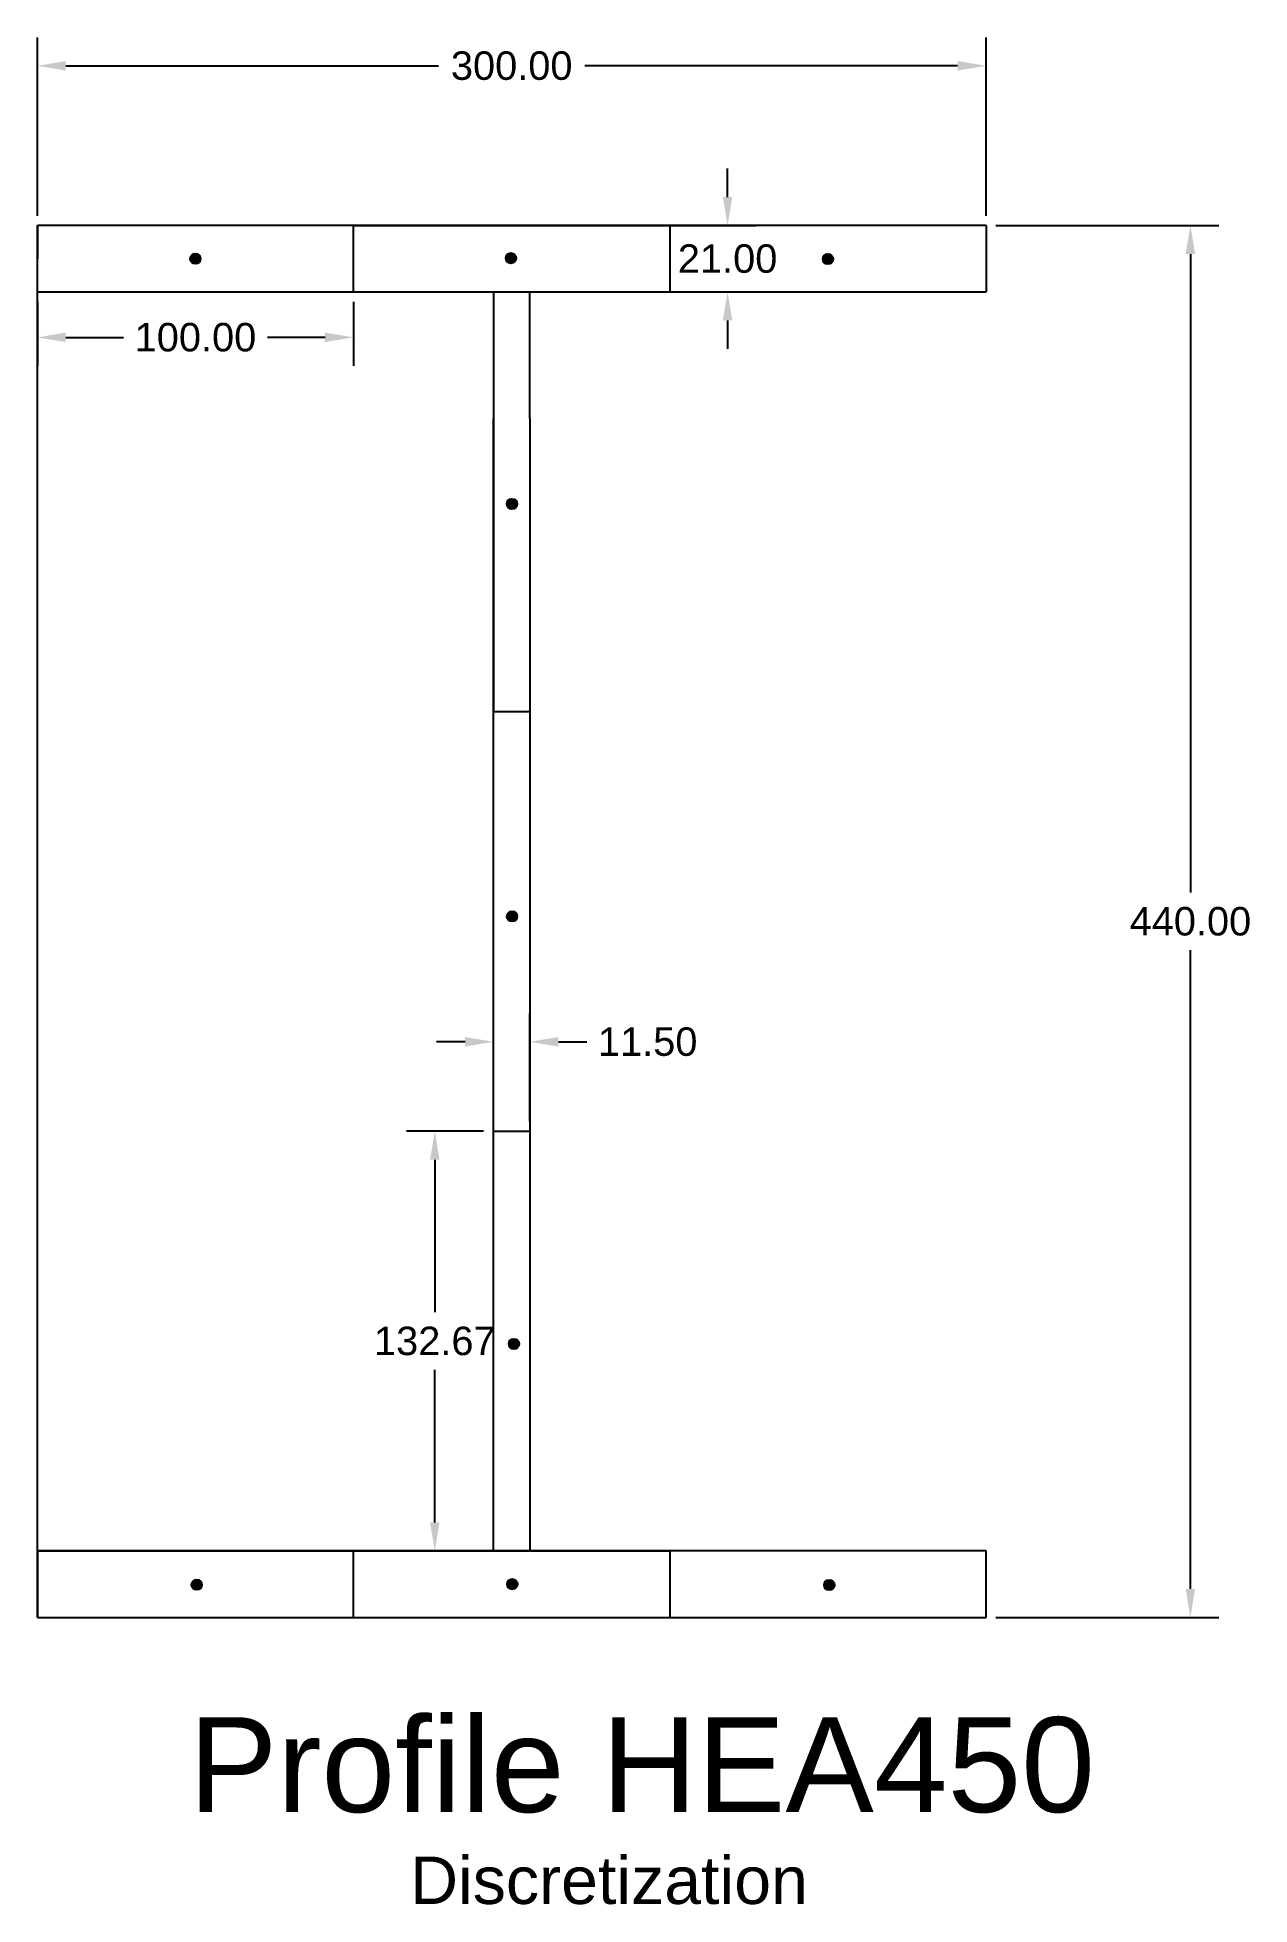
# Model space of a CAD drawing. Header units: inches. Extents: x 0 to 383, y -91 to 499.
import ezdxf

# ---------------------------------------------------------------- set-up
doc = ezdxf.new("R2010")
doc.units = ezdxf.units.IN
doc.header["$MEASUREMENT"] = 0
doc.styles.get("Standard").update_dxf_attribs({"font": 'Arial.ttf'})
doc.dimstyles.get("Standard").update_dxf_attribs({"dimtxt": 0.18, "dimasz": 0.18, "dimexe": 0.18, "dimexo": 0.0625, "dimgap": 0.09, "dimtad": 0, "dimtih": 1, "dimtoh": 1, "dimzin": 0, "dimdsep": 46, "dimtxsty": 'Standard', "dimcen": 0.09, "dimadec": 0, "dimazin": 0, "dimtfac": 1, "dimtofl": 0, "dimtmove": 0, "dimatfit": 3, "dimfxl": 1, "dimtolj": 1, "dimtzin": 0, "dimarcsym": 0})

# ---------------------------------------------------------------- blocks, each defined once
blk = doc.blocks.new('*D1')
at = {"color": 0, "lineweight": -2, "transparency": 16777216}
for p, q in [((303.12, 440), (373.61, 440)), ((364.61, 431), (364.61, 229.1)), ((364.61, 9), (364.61, 210.9)), ((303.12, 0), (373.61, 0))]:
    blk.add_line(p, q, dxfattribs=at)
at = {"color": 0, "transparency": 16777216}
for points in [[(363.11, 431), (366.11, 431), (364.61, 440)], [(363.11, 9), (366.11, 9), (364.61, 0)]]:
    blk.add_solid(points, dxfattribs=at)
at = {"layer": 'Defpoints', "color": 0, "transparency": 16777216}
for p in [(300, 440), (364.61, 440), (300, 0)]:
    blk.add_point(p, dxfattribs=at)
at = {"color": 0, "transparency": 16777216, "insert": (364.61, 220), "char_height": 9, "attachment_point": 5}
blk.add_mtext('\\A1;440.00', dxfattribs=at)
blk = doc.blocks.new('*D2')
at = {"color": 0, "lineweight": -2, "transparency": 16777216}
for p, q in [((144.25, 156.79), (144.25, 190.95)), ((155.75, 156.79), (155.75, 190.95)), ((135.25, 181.95), (126.25, 181.95)), ((164.75, 181.95), (173.75, 181.95))]:
    blk.add_line(p, q, dxfattribs=at)
at = {"color": 0, "transparency": 16777216}
for points in [[(135.25, 183.45), (135.25, 180.45), (144.25, 181.95)], [(164.75, 183.45), (164.75, 180.45), (155.75, 181.95)]]:
    blk.add_solid(points, dxfattribs=at)
at = {"layer": 'Defpoints', "color": 0, "transparency": 16777216}
for p in [(155.75, 181.95), (144.25, 153.67), (155.75, 153.67)]:
    blk.add_point(p, dxfattribs=at)
at = {"color": 0, "transparency": 16777216, "insert": (193, 181.95), "char_height": 9, "attachment_point": 5}
blk.add_mtext('\\A1;11.50', dxfattribs=at)
blk = doc.blocks.new('*D3')
at = {"color": 0, "lineweight": -2, "transparency": 16777216}
for p, q in [((218.26, 449), (218.26, 458)), ((171.28, 440), (227.26, 440)), ((171.28, 419), (227.26, 419)), ((218.26, 410), (218.26, 401))]:
    blk.add_line(p, q, dxfattribs=at)
at = {"color": 0, "transparency": 16777216}
for points in [[(216.76, 449), (219.76, 449), (218.26, 440)], [(216.76, 410), (219.76, 410), (218.26, 419)]]:
    blk.add_solid(points, dxfattribs=at)
at = {"layer": 'Defpoints', "color": 0, "transparency": 16777216}
for p in [(168.16, 440), (168.16, 419), (218.26, 419)]:
    blk.add_point(p, dxfattribs=at)
at = {"color": 0, "transparency": 16777216, "insert": (218.26, 429.5), "char_height": 9, "attachment_point": 5}
blk.add_mtext('\\A1;21.00', dxfattribs=at)
blk = doc.blocks.new('*D4')
at = {"color": 0, "lineweight": -2, "transparency": 16777216}
for p, q in [((0, 443.12), (0, 499.5)), ((300, 443.12), (300, 499.5)), ((9, 490.5), (126.84, 490.5)), ((291, 490.5), (173.16, 490.5))]:
    blk.add_line(p, q, dxfattribs=at)
at = {"color": 0, "transparency": 16777216}
for points in [[(9, 492), (9, 489), (0, 490.5)], [(291, 492), (291, 489), (300, 490.5)]]:
    blk.add_solid(points, dxfattribs=at)
at = {"layer": 'Defpoints', "color": 0, "transparency": 16777216}
for p in [(300, 490.5), (0, 440), (300, 440)]:
    blk.add_point(p, dxfattribs=at)
at = {"color": 0, "transparency": 16777216, "insert": (150, 490.5), "char_height": 9, "attachment_point": 5}
blk.add_mtext('\\A1;300.00', dxfattribs=at)
blk = doc.blocks.new('*D5')
at = {"color": 0, "lineweight": -2, "transparency": 16777216}
for p, q in [((0, 415.88), (0, 395.65)), ((100, 415.88), (100, 395.65)), ((9, 404.65), (27.26, 404.65)), ((91, 404.65), (72.74, 404.65))]:
    blk.add_line(p, q, dxfattribs=at)
at = {"color": 0, "transparency": 16777216}
for points in [[(9, 406.15), (9, 403.15), (0, 404.65)], [(91, 406.15), (91, 403.15), (100, 404.65)]]:
    blk.add_solid(points, dxfattribs=at)
at = {"layer": 'Defpoints', "color": 0, "transparency": 16777216}
for p in [(0, 419), (100, 419), (100, 404.65)]:
    blk.add_point(p, dxfattribs=at)
at = {"color": 0, "transparency": 16777216, "insert": (50, 404.65), "char_height": 9, "attachment_point": 5}
blk.add_mtext('\\A1;100.00', dxfattribs=at)
blk = doc.blocks.new('*D6')
at = {"color": 0, "lineweight": -2, "transparency": 16777216}
for p, q in [((141.12, 153.67), (116.68, 153.67)), ((125.68, 144.67), (125.68, 96.43)), ((125.68, 30), (125.68, 78.24)), ((141.12, 21), (116.68, 21))]:
    blk.add_line(p, q, dxfattribs=at)
at = {"color": 0, "transparency": 16777216}
for points in [[(124.18, 144.67), (127.18, 144.67), (125.68, 153.67)], [(124.18, 30), (127.18, 30), (125.68, 21)]]:
    blk.add_solid(points, dxfattribs=at)
at = {"layer": 'Defpoints', "color": 0, "transparency": 16777216}
for p in [(125.68, 153.67), (144.25, 153.67), (144.25, 21)]:
    blk.add_point(p, dxfattribs=at)
at = {"color": 0, "transparency": 16777216, "insert": (125.68, 87.34), "char_height": 9, "attachment_point": 5}
blk.add_mtext('\\A1;132.67', dxfattribs=at)

msp = doc.modelspace()

# ---------------------------------------------------------------- hatches: boundary and pattern name
h = msp.add_hatch(color=256)
h.dxf.hatch_style = 1
h.paths.add_polyline_path([(51.646, 429.5, 1), (48.354, 429.5, 1)])
h = msp.add_hatch(color=256)
h.dxf.hatch_style = 1
h.paths.add_polyline_path([(151.39, 429.679, 1), (148.098, 429.679, 1)])
h = msp.add_hatch(color=256)
h.dxf.hatch_style = 1
h.paths.add_polyline_path([(251.627, 429.411, 1), (248.335, 429.411, 1)])
h = msp.add_hatch(color=256)
h.dxf.hatch_style = 1
h.paths.add_polyline_path([(151.738, 351.977, 1), (148.446, 351.977, 1)])
h = msp.add_hatch(color=256)
h.dxf.hatch_style = 1
h.paths.add_polyline_path([(148.455, 221.604, 1), (151.747, 221.604, 1)])
h = msp.add_hatch(color=256)
h.dxf.hatch_style = 1
h.paths.add_polyline_path([(149.051, 86.441, 1), (152.343, 86.441, 1)])
h = msp.add_hatch(color=256)
h.dxf.hatch_style = 1
h.paths.add_polyline_path([(48.772, 10.315, 1), (52.064, 10.315, 1)])
h = msp.add_hatch(color=256)
h.dxf.hatch_style = 1
h.paths.add_polyline_path([(148.516, 10.494, 1), (151.808, 10.494, 1)])
h = msp.add_hatch(color=256)
h.dxf.hatch_style = 1
h.paths.add_polyline_path([(248.754, 10.226, 1), (252.046, 10.226, 1)])

# ---------------------------------------------------------------- linework, layer by layer
for p, q in [((300, 440), (0, 440)), ((0, 419), (0, 440)), ((0, 440), (0, 429.5)), ((0, 0), (0, 440)), ((100, 419), (100, 440)), ((100, 440), (200, 440)), ((200, 440), (200, 419)), ((300, 440), (300, 419)), ((0, 419), (300, 419)), ((0, 419), (50, 419)), ((144.25, 419), (155.75, 419)), ((144.25, 419), (144.25, 286.33)), ((155.75, 379), (155.75, 419)), ((144.25, 21), (144.25, 379)), ((155.75, 379), (155.75, 21)), ((144.25, 286.33), (155.75, 286.33)), ((144.25, 21), (144.25, 153.67)), ((144.25, 153.67), (155.75, 153.67)), ((300, 21), (0, 21)), ((0, 21), (0, 0)), ((0, 0), (0, 21)), ((0, 21), (144.25, 21)), ((100, 0), (100, 21)), ((100, 21), (200, 21)), ((200, 21), (200, 0)), ((300, 0), (300, 21)), ((0, 0), (300, 0)), ((0, 0), (100, 0))]:
    msp.add_line(p, q)
for centre in [(50, 429.5), (149.744, 429.679), (249.981, 429.411), (150.092, 351.977), (150.101, 221.604), (150.697, 86.441), (50.418, 10.315), (150.162, 10.494), (250.4, 10.226)]:
    msp.add_circle(centre, 1.646)

# ---------------------------------------------------------------- texts
at = {"attachment_point": 1}
for s, width, insert, char_height in [('Profile HEA450', 293.82913, (47.925, -31.565), 30), ('Discretization', 105.18899, (117.904, -75.616), 15)]:
    msp.add_mtext_dynamic_manual_height_columns(s, width=width, gutter_width=1, heights=[0], dxfattribs=dict(at, insert=insert, char_height=char_height))

# ---------------------------------------------------------------- dimensions: what is measured, and where the dimension line sits
for base, p1, p2, picture, middle in [((300, 490.498), (0, 440), (300, 440), '*D4', (150, 490.498)), ((100, 404.651), (0, 419), (100, 419), '*D5', (50, 404.651)), ((155.75, 181.951), (144.25, 153.67), (155.75, 153.67), '*D2', (192.996, 181.951))]:
    dim = msp.add_linear_dim(base=base, p1=p1, p2=p2, dimstyle='Standard', override={"dimscale": 50})
    dim.commit()
    dim.dimension.update_dxf_attribs({"geometry": picture, "text_midpoint": middle})
for base, p1, p2, picture, middle in [((218.257, 419), (168.158, 440), (168.158, 419), '*D3', (218.257, 429.5)), ((364.606, 440), (300, 0), (300, 440), '*D1', (364.606, 220)), ((125.681, 153.67), (144.25, 21), (144.25, 153.67), '*D6', (125.681, 87.335))]:
    dim = msp.add_linear_dim(base=base, p1=p1, p2=p2, angle=90, dimstyle='Standard', override={"dimscale": 50})
    dim.commit()
    dim.dimension.update_dxf_attribs({"geometry": picture, "text_midpoint": middle})

doc.saveas('drawing.dxf')
